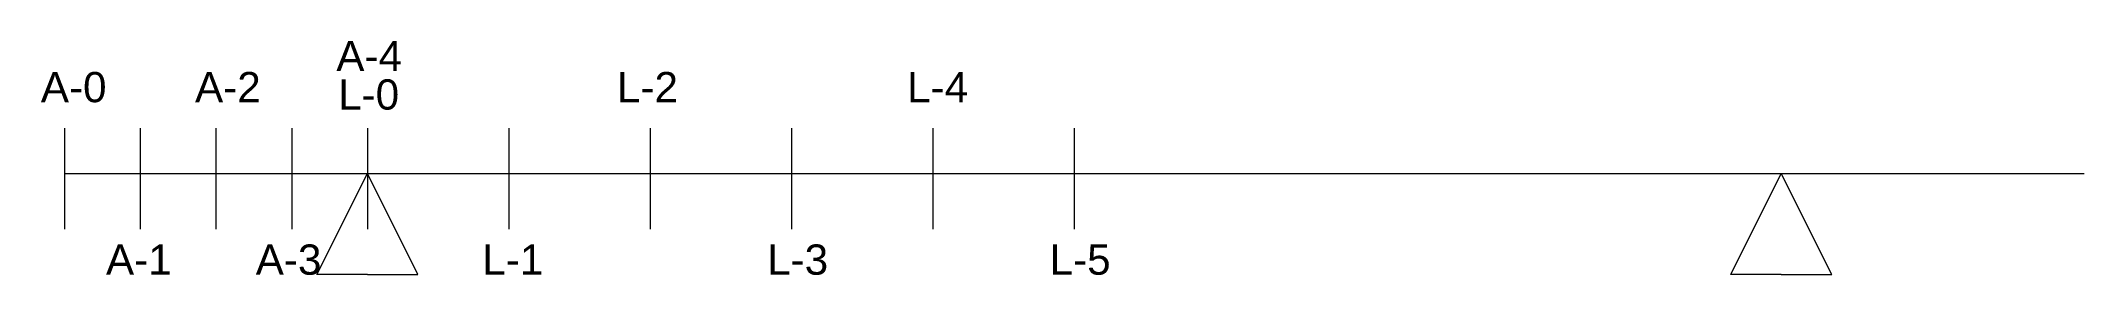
# Model space of a CAD drawing. Header units: metres. Extents: x 0 to 20.2, y 0 to 2.3.
import ezdxf

# ---------------------------------------------------------------- set-up
doc = ezdxf.new("R2010")
doc.units = ezdxf.units.M
doc.layers.add('estrutura', color=5, linetype='Continuous', lineweight=0)
doc.layers.add('seção', color=7, linetype='Continuous', lineweight=0)
doc.styles.get("Standard").update_dxf_attribs({"font": 'arial.ttf'})

msp = doc.modelspace()

# ---------------------------------------------------------------- linework, layer by layer
at = {"layer": 'estrutura'}
for q in [(0.235, 1.245), (0.235, 0.455)]:
    msp.add_line((0.235, 1.455), q, dxfattribs=at)
at = {"layer": 'estrutura', "color": 18, "true_color": 0x000000}
msp.add_line((0.235, 1.006), (20.235, 1.006), dxfattribs=at)
at = {"layer": 'seção'}
for p, q in [((0.235, 1.455), (0.235, 0.455)), ((0.985, 1.455), (0.985, 0.455)), ((1.735, 1.455), (1.735, 0.455)), ((2.485, 1.455), (2.485, 0.455)), ((3.235, 1.455), (3.235, 0.455)), ((3.235, 1.455), (3.235, 0.455))]:
    msp.add_line(p, q, dxfattribs=at)
at = {"layer": 'seção', "color": 1}
for p, q in [((4.635, 1.455), (4.635, 0.455)), ((6.035, 1.455), (6.035, 0.455)), ((7.435, 1.455), (7.435, 0.455)), ((8.835, 1.455), (8.835, 0.455)), ((10.235, 1.455), (10.235, 0.455))]:
    msp.add_line(p, q, dxfattribs=at)
at = {"layer": 'seção', "color": 18, "true_color": 0x000000}
for p, q in [((2.735, 0.006), (3.235, 1.006)), ((3.735, 0.006), (3.235, 1.006)), ((16.735, 0.006), (17.235, 1.006)), ((17.735, 0.006), (17.235, 1.006)), ((3.235, 0.006), (2.735, 0.006)), ((3.235, 0.006), (3.735, 0.006)), ((17.235, 0.006), (16.735, 0.006)), ((17.235, 0.006), (17.735, 0.006))]:
    msp.add_line(p, q, dxfattribs=at)

# ---------------------------------------------------------------- texts
at = {"layer": 'seção'}
for s, p in [('A-4', (2.927, 2.02)), ('A-0', (0.001, 1.712)), ('A-2', (1.528, 1.712)), ('A-1', (0.646, 0.005)), ('A-3', (2.129, 0.005))]:
    msp.add_text(s, height=0.2994, dxfattribs=at).set_placement(p)
at = {"layer": 'seção', "color": 1}
for s, p in [('L-0', (2.945, 1.639)), ('L-2', (5.706, 1.712)), ('L-4', (8.579, 1.712)), ('L-1', (4.372, 0.005)), ('L-3', (7.193, 0.005)), ('L-5', (9.99, 0.005))]:
    msp.add_text(s, height=0.2994, dxfattribs=at).set_placement(p)

doc.saveas('drawing.dxf')
